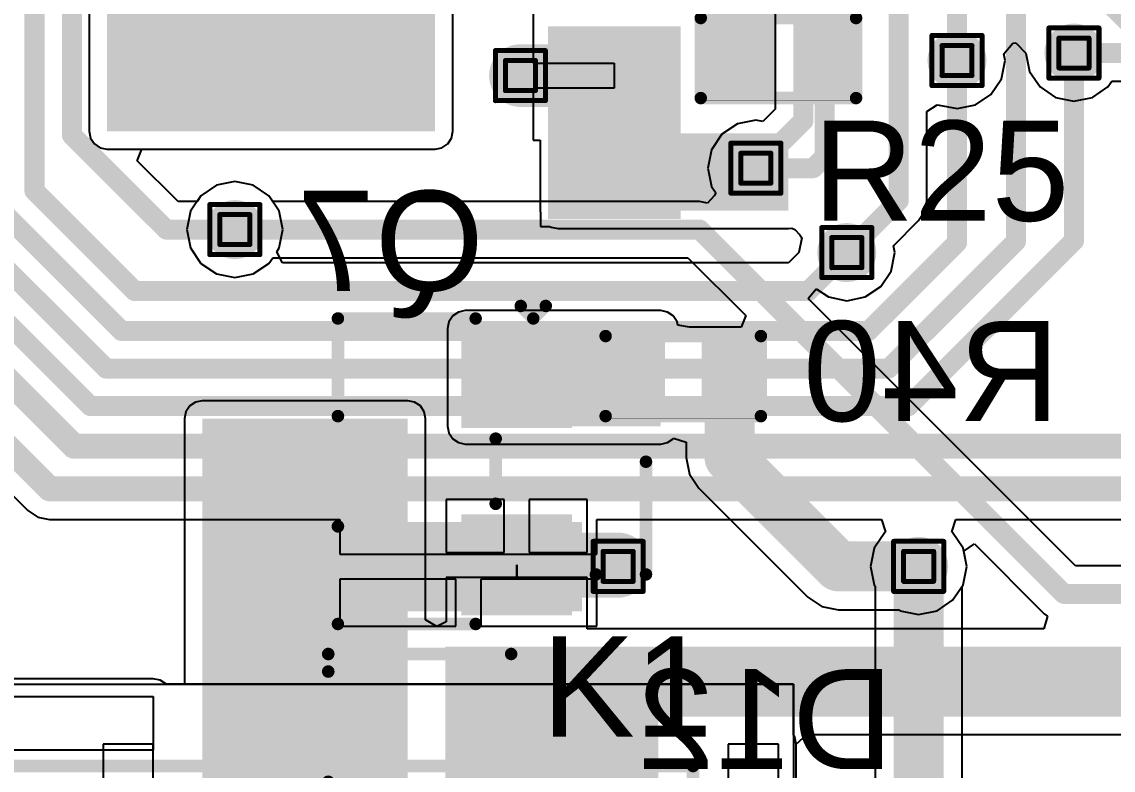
# Model space of a CAD drawing. Header units: inches. Extents: x -8 to 208, y -3 to 109.
# Drawn here: x 8.96 to 20.03, y 23.97 to 31.56 of the extents above; entities that cross this region are included whole.
import ezdxf

# ---------------------------------------------------------------- set-up
doc = ezdxf.new("R2010")
doc.units = ezdxf.units.IN
for name, color, linetype in [('BottomLayer', 5, 'Continuous'), ('BottomOverlay', 54, 'Continuous'), ('BottomPaste', 16, 'Continuous'), ('BottomSolder', 6, 'Continuous'), ('DrillDrawing', 1, 'Continuous'), ('KeepOutLayer', 6, 'Continuous'), ('MultiLayer', 9, 'Continuous'), ('TopLayer', 1, 'Continuous'), ('TopOverlay', 2, 'Continuous'), ('TopPaste', 8, 'Continuous'), ('TopSolder', 216, 'Continuous'), ('ViaHoleLayer', 16, 'Continuous')]:
    doc.layers.add(name, color=color, linetype=linetype)
doc.styles.add('Arial', font='', dxfattribs={"height": 0.2})
doc.styles.get('Arial').set_extended_font_data('Arial')

# ---------------------------------------------------------------- blocks, each defined once
blk = doc.blocks.new('XKNANO_113_9')
at = {"layer": 'KeepOutLayer'}
blk.add_hatch(color=6, dxfattribs=at).paths.add_polyline_path([(0.712, 1.595), (2.084, 1.595), (2.084, 4.922), (0.712, 4.922)])
at = {"layer": 'TopLayer'}
for points in [[(1.12, 7.31), (1.92, 7.31), (1.92, 6.17), (1.12, 6.17)], [(2.07, 7.31), (2.87, 7.31), (2.87, 6.17), (2.07, 6.17)], [(6.15, 6.31), (6.85, 6.31), (6.85, 4.21), (6.15, 4.21)]]:
    blk.add_hatch(color=1, dxfattribs=at).paths.add_polyline_path(points)
at = {"layer": 'TopPaste'}
for points in [[(1.12, 7.31), (1.92, 7.31), (1.92, 6.17), (1.12, 6.17)], [(2.07, 7.31), (2.87, 7.31), (2.87, 6.17), (2.07, 6.17)], [(6.15, 6.31), (6.85, 6.31), (6.85, 4.21), (6.15, 4.21)]]:
    blk.add_hatch(color=8, dxfattribs=at).paths.add_polyline_path(points)
at = {"layer": 'TopSolder'}
for points in [[(1.018, 7.412), (2.022, 7.412), (2.022, 6.068), (1.018, 6.068)], [(1.968, 7.412), (2.972, 7.412), (2.972, 6.068), (1.968, 6.068)], [(6.048, 6.412), (6.952, 6.412), (6.952, 4.108), (6.048, 4.108)]]:
    blk.add_hatch(color=216, dxfattribs=at).paths.add_polyline_path(points)
at = {"layer": 'TopOverlay', "const_width": 0.127}
for points in [[(6.579, 7.061), (5.436, 7.061)], [(6.579, 6.553), (6.579, 7.061)]]:
    blk.add_lwpolyline(points, dxfattribs=at)
at = {"layer": 'TopOverlay', "const_width": 0.0635}
for points in [[(5.404, 7.061, 1), (5.467, 7.061, 1)], [(6.547, 7.061, 1), (6.61, 7.061, 1)], [(6.547, 7.061, 1), (6.61, 7.061, 1)], [(6.547, 6.553, 1), (6.61, 6.553, 1)]]:
    blk.add_lwpolyline(points, format="xyb", close=True, dxfattribs=at)
blk = doc.blocks.new('R___0402_B_29')
at = {"layer": 'BottomLayer'}
for points in [[(-0.241, 0.318), (-0.241, -0.318), (-0.699, -0.318), (-0.699, 0.318)], [(0.699, 0.318), (0.699, -0.318), (0.241, -0.318), (0.241, 0.318)]]:
    blk.add_hatch(color=5, dxfattribs=at).paths.add_polyline_path(points)
at = {"layer": 'BottomPaste'}
for points in [[(-0.241, 0.318), (-0.241, -0.318), (-0.699, -0.318), (-0.699, 0.318)], [(0.699, 0.318), (0.699, -0.318), (0.241, -0.318), (0.241, 0.318)]]:
    blk.add_hatch(color=16, dxfattribs=at).paths.add_polyline_path(points)
at = {"layer": 'BottomSolder'}
for points in [[(-0.186, 0.373), (-0.186, -0.373), (-0.754, -0.373), (-0.754, 0.373)], [(0.754, 0.373), (0.754, -0.373), (0.186, -0.373), (0.186, 0.373)]]:
    blk.add_hatch(color=6, dxfattribs=at).paths.add_polyline_path(points)
at = {"layer": 'BottomOverlay'}
for points, const_width in [([(-0.787, 0.406), (-0.787, -0.406)], 0.127), ([(0.787, 0.406), (-0.787, 0.406)], 0.127), ([(0.787, 0.406), (0.787, -0.406)], 0.127), ([(0.813, 0.432), (-0.813, 0.432)], 0.00323), ([(0.787, -0.406), (-0.787, -0.406)], 0.127)]:
    blk.add_lwpolyline(points, dxfattribs=dict(at, const_width=const_width))
for points, const_width in [([(-0.819, 0.406, 1), (-0.756, 0.406, 1)], 0.0635), ([(-0.819, 0.406, 1), (-0.756, 0.406, 1)], 0.0635), ([(0.756, 0.406, 1), (0.819, 0.406, 1)], 0.0635), ([(0.756, 0.406, 1), (0.819, 0.406, 1)], 0.0635), ([(-0.814, 0.432, 1), (-0.812, 0.432, 1)], 0.00161), ([(0.812, 0.432, 1), (0.814, 0.432, 1)], 0.00161), ([(-0.819, -0.406, 1), (-0.756, -0.406, 1)], 0.0635), ([(-0.819, -0.406, 1), (-0.756, -0.406, 1)], 0.0635), ([(0.756, -0.406, 1), (0.819, -0.406, 1)], 0.0635), ([(0.756, -0.406, 1), (0.819, -0.406, 1)], 0.0635)]:
    blk.add_lwpolyline(points, format="xyb", close=True, dxfattribs=dict(at, const_width=const_width))
blk = doc.blocks.new('R___0402_44')
at = {"layer": 'TopLayer'}
for points in [[(-0.699, -0.318), (-0.699, 0.318), (-0.241, 0.318), (-0.241, -0.318)], [(0.241, -0.318), (0.241, 0.318), (0.699, 0.318), (0.699, -0.318)]]:
    blk.add_hatch(color=1, dxfattribs=at).paths.add_polyline_path(points)
at = {"layer": 'TopPaste'}
for points in [[(-0.699, -0.318), (-0.699, 0.318), (-0.241, 0.318), (-0.241, -0.318)], [(0.241, -0.318), (0.241, 0.318), (0.699, 0.318), (0.699, -0.318)]]:
    blk.add_hatch(color=8, dxfattribs=at).paths.add_polyline_path(points)
at = {"layer": 'TopSolder'}
for points in [[(-0.754, -0.373), (-0.754, 0.373), (-0.186, 0.373), (-0.186, -0.373)], [(0.186, -0.373), (0.186, 0.373), (0.754, 0.373), (0.754, -0.373)]]:
    blk.add_hatch(color=216, dxfattribs=at).paths.add_polyline_path(points)
at = {"layer": 'TopOverlay'}
for points, const_width in [([(-0.787, -0.406), (-0.787, 0.406)], 0.127), ([(-0.787, 0.406), (0.787, 0.406)], 0.127), ([(0.787, -0.406), (0.787, 0.406)], 0.127), ([(-0.787, -0.406), (0.787, -0.406)], 0.127), ([(-0.813, -0.432), (0.813, -0.432)], 0.00323)]:
    blk.add_lwpolyline(points, dxfattribs=dict(at, const_width=const_width))
for points, const_width in [([(-0.819, 0.406, 1), (-0.756, 0.406, 1)], 0.0635), ([(-0.819, 0.406, 1), (-0.756, 0.406, 1)], 0.0635), ([(0.756, 0.406, 1), (0.819, 0.406, 1)], 0.0635), ([(0.756, 0.406, 1), (0.819, 0.406, 1)], 0.0635), ([(-0.819, -0.406, 1), (-0.756, -0.406, 1)], 0.0635), ([(-0.819, -0.406, 1), (-0.756, -0.406, 1)], 0.0635), ([(-0.814, -0.432, 1), (-0.812, -0.432, 1)], 0.00161), ([(0.756, -0.406, 1), (0.819, -0.406, 1)], 0.0635), ([(0.756, -0.406, 1), (0.819, -0.406, 1)], 0.0635), ([(0.812, -0.432, 1), (0.814, -0.432, 1)], 0.00161)]:
    blk.add_lwpolyline(points, format="xyb", close=True, dxfattribs=dict(at, const_width=const_width))
blk = doc.blocks.new('SOT_23_B_68')
at = {"layer": 'BottomLayer'}
for points in [[(-1.36, 1.46), (-0.54, 1.46), (-0.54, 0.54), (-1.36, 0.54)], [(0.54, 1.46), (1.36, 1.46), (1.36, 0.54), (0.54, 0.54)], [(-0.41, -0.54), (0.41, -0.54), (0.41, -1.46), (-0.41, -1.46)]]:
    blk.add_hatch(color=5, dxfattribs=at).paths.add_polyline_path(points)
at = {"layer": 'BottomPaste'}
for points in [[(-1.36, 1.46), (-0.54, 1.46), (-0.54, 0.54), (-1.36, 0.54)], [(0.54, 1.46), (1.36, 1.46), (1.36, 0.54), (0.54, 0.54)], [(-0.41, -0.54), (0.41, -0.54), (0.41, -1.46), (-0.41, -1.46)]]:
    blk.add_hatch(color=16, dxfattribs=at).paths.add_polyline_path(points)
at = {"layer": 'BottomSolder'}
for points in [[(-1.462, 1.562), (-0.438, 1.562), (-0.438, 0.438), (-1.462, 0.438)], [(0.438, 1.562), (1.462, 1.562), (1.462, 0.438), (0.438, 0.438)], [(-0.512, -0.438), (0.512, -0.438), (0.512, -1.562), (-0.512, -1.562)]]:
    blk.add_hatch(color=6, dxfattribs=at).paths.add_polyline_path(points)
at = {"layer": 'BottomOverlay', "const_width": 0.127}
for points in [[(-1.549, 1.168), (-1.676, 1.295)], [(-1.676, 1.041), (-1.676, 1.295)], [(-1.676, 1.041), (-1.549, 1.168)], [(0.33, 0.787), (-0.33, 0.787)], [(-1.549, -0.813), (-1.549, 0.584)], [(1.549, -0.813), (1.549, 0.584)], [(-0.559, -0.813), (-1.549, -0.813)], [(1.549, -0.813), (0.559, -0.813)]]:
    blk.add_lwpolyline(points, dxfattribs=at)
at = {"layer": 'BottomOverlay', "const_width": 0.0635}
for points in [[(-1.708, 1.295, 1), (-1.645, 1.295, 1)], [(-1.708, 1.295, 1), (-1.645, 1.295, 1)], [(-1.581, 1.168, 1), (-1.518, 1.168, 1)], [(-1.581, 1.168, 1), (-1.518, 1.168, 1)], [(-1.708, 1.041, 1), (-1.645, 1.041, 1)], [(-1.708, 1.041, 1), (-1.645, 1.041, 1)], [(-0.362, 0.787, 1), (-0.298, 0.787, 1)], [(0.298, 0.787, 1), (0.362, 0.787, 1)], [(-1.581, 0.584, 1), (-1.518, 0.584, 1)], [(1.518, 0.584, 1), (1.581, 0.584, 1)], [(-1.581, -0.813, 1), (-1.518, -0.813, 1)], [(-1.581, -0.813, 1), (-1.518, -0.813, 1)], [(-0.591, -0.813, 1), (-0.527, -0.813, 1)], [(0.527, -0.813, 1), (0.591, -0.813, 1)], [(1.518, -0.813, 1), (1.581, -0.813, 1)], [(1.518, -0.813, 1), (1.581, -0.813, 1)]]:
    blk.add_lwpolyline(points, format="xyb", close=True, dxfattribs=at)
blk = doc.blocks.new('J102K1CS33VDC_20_83')
at = {"layer": 'TopOverlay', "const_width": 0.127}
for points in [[(-1.42, 1.48), (14.12, 1.48)], [(14.12, -3.81), (14.12, 1.48)]]:
    blk.add_lwpolyline(points, dxfattribs=at)
at = {"layer": 'TopOverlay', "const_width": 0.0635}
blk.add_lwpolyline([(14.088, 1.48, 1), (14.152, 1.48, 1)], format="xyb", close=True, dxfattribs=at)
blk.add_lwpolyline([(14.088, 1.48, 1), (14.152, 1.48, 1)], format="xyb", close=True, dxfattribs=at)
blk = doc.blocks.new('SOD_323_B_101')
at = {"layer": 'BottomLayer'}
for points in [[(-0.75, -0.45), (-1.55, -0.45), (-1.55, 0.45), (-0.75, 0.45)], [(1.55, -0.45), (0.75, -0.45), (0.75, 0.45), (1.55, 0.45)]]:
    blk.add_hatch(color=5, dxfattribs=at).paths.add_polyline_path(points)
at = {"layer": 'BottomOverlay'}
for points in [[(-2.007, 0.483), (-0.914, 0.483), (-0.914, 0.787), (-2.007, 0.787)], [(-2.007, -0.508), (-1.575, -0.508), (-1.575, 0.508), (-2.007, 0.508)], [(-2.007, -0.787), (-0.914, -0.787), (-0.914, -0.483), (-2.007, -0.483)]]:
    blk.add_hatch(color=54, dxfattribs=at).paths.add_polyline_path(points)
at = {"layer": 'BottomPaste'}
for points in [[(-0.75, -0.45), (-1.55, -0.45), (-1.55, 0.45), (-0.75, 0.45)], [(1.55, -0.45), (0.75, -0.45), (0.75, 0.45), (1.55, 0.45)]]:
    blk.add_hatch(color=16, dxfattribs=at).paths.add_polyline_path(points)
at = {"layer": 'BottomSolder'}
for points in [[(-0.695, -0.505), (-1.605, -0.505), (-1.605, 0.505), (-0.695, 0.505)], [(1.605, -0.505), (0.695, -0.505), (0.695, 0.505), (1.605, 0.505)]]:
    blk.add_hatch(color=6, dxfattribs=at).paths.add_polyline_path(points)
at = {"layer": 'BottomOverlay', "const_width": 0.127}
for points in [[(0.94, 0.737), (-0.914, 0.737)], [(0.94, 0.737), (0.94, 0.559)], [(0.94, -0.559), (0.94, -0.737)], [(0.94, -0.737), (-0.914, -0.737)]]:
    blk.add_lwpolyline(points, dxfattribs=at)
at = {"layer": 'BottomOverlay', "const_width": 0.0635}
for points in [[(-0.946, 0.737, 1), (-0.883, 0.737, 1)], [(0.908, 0.737, 1), (0.972, 0.737, 1)], [(0.908, 0.737, 1), (0.972, 0.737, 1)], [(0.908, 0.559, 1), (0.972, 0.559, 1)], [(0.908, -0.559, 1), (0.972, -0.559, 1)], [(-0.946, -0.737, 1), (-0.883, -0.737, 1)], [(0.908, -0.737, 1), (0.972, -0.737, 1)], [(0.908, -0.737, 1), (0.972, -0.737, 1)]]:
    blk.add_lwpolyline(points, format="xyb", close=True, dxfattribs=at)

msp = doc.modelspace()

# ---------------------------------------------------------------- hatches: boundary and pattern name
at = {"layer": 'BottomLayer'}
h = msp.add_hatch(color=5, dxfattribs=at)
edge = h.paths.add_edge_path()
edge.add_arc((19.634, 31.242), 0.3, 0, 360)
h = msp.add_hatch(color=5, dxfattribs=at)
edge = h.paths.add_edge_path()
edge.add_arc((18.448, 31.166), 0.3, 0, 360)
h = msp.add_hatch(color=5, dxfattribs=at)
edge = h.paths.add_edge_path()
edge.add_arc((14.021, 31.013), 0.3, 0, 360)
h = msp.add_hatch(color=5, dxfattribs=at)
edge = h.paths.add_edge_path()
edge.add_arc((16.408, 30.074), 0.3, 0, 360)
h = msp.add_hatch(color=5, dxfattribs=at)
edge = h.paths.add_edge_path()
edge.add_arc((11.125, 29.451), 0.3, 0, 360)
h = msp.add_hatch(color=5, dxfattribs=at)
edge = h.paths.add_edge_path()
edge.add_arc((17.33, 29.218), 0.3, 0, 360)
for points in [[(13.462, 27.457), (15.443, 27.457), (15.443, 28.448), (13.462, 28.448)], [(12.878, 21.565), (12.878, 27.534), (10.795, 27.534), (10.795, 21.565)], [(31.166, 24.511), (31.166, 25.222), (13.259, 25.222), (13.259, 24.511)], [(15.418, 21.565), (15.418, 25.121), (13.259, 25.121), (13.259, 21.565)]]:
    msp.add_hatch(color=5, dxfattribs=at).paths.add_polyline_path(points)
h = msp.add_hatch(color=5, dxfattribs=at)
edge = h.paths.add_edge_path()
edge.add_arc((15.011, 26.035), 0.3, 0, 360)
h = msp.add_hatch(color=5, dxfattribs=at)
edge = h.paths.add_edge_path()
edge.add_arc((18.059, 26.035), 0.3, 0, 360)
at = {"layer": 'TopLayer'}
for points in [[(15.875, 30.734), (16.612, 30.734), (16.612, 32.69), (15.875, 32.69)], [(14.402, 29.642), (16.739, 29.642), (16.739, 30.429), (14.402, 30.429)]]:
    msp.add_hatch(color=1, dxfattribs=at).paths.add_polyline_path(points)
h = msp.add_hatch(color=1, dxfattribs=at)
edge = h.paths.add_edge_path()
edge.add_arc((19.634, 31.242), 0.3, 0, 360)
h = msp.add_hatch(color=1, dxfattribs=at)
edge = h.paths.add_edge_path()
edge.add_arc((18.448, 31.166), 0.3, 0, 360)
h = msp.add_hatch(color=1, dxfattribs=at)
edge = h.paths.add_edge_path()
edge.add_arc((14.021, 31.013), 0.3, 0, 360)
h = msp.add_hatch(color=1, dxfattribs=at)
edge = h.paths.add_edge_path()
edge.add_arc((16.408, 30.074), 0.3, 0, 360)
h = msp.add_hatch(color=1, dxfattribs=at)
edge = h.paths.add_edge_path()
edge.add_arc((11.125, 29.451), 0.3, 0, 360)
h = msp.add_hatch(color=1, dxfattribs=at)
edge = h.paths.add_edge_path()
edge.add_arc((17.33, 29.218), 0.3, 0, 360)
h = msp.add_hatch(color=1, dxfattribs=at)
edge = h.paths.add_edge_path()
edge.add_arc((15.011, 26.035), 0.3, 0, 360)
h = msp.add_hatch(color=1, dxfattribs=at)
edge = h.paths.add_edge_path()
edge.add_arc((18.059, 26.035), 0.3, 0, 360)
at = {"layer": 'ViaHoleLayer'}
h = msp.add_hatch(color=16, dxfattribs=at)
edge = h.paths.add_edge_path()
edge.add_arc((19.634, 31.242), 0.15, 0, 360)
h = msp.add_hatch(color=16, dxfattribs=at)
edge = h.paths.add_edge_path()
edge.add_arc((18.448, 31.166), 0.15, 0, 360)
h = msp.add_hatch(color=16, dxfattribs=at)
edge = h.paths.add_edge_path()
edge.add_arc((14.021, 31.013), 0.15, 0, 360)
h = msp.add_hatch(color=16, dxfattribs=at)
edge = h.paths.add_edge_path()
edge.add_arc((16.408, 30.074), 0.15, 0, 360)
h = msp.add_hatch(color=16, dxfattribs=at)
edge = h.paths.add_edge_path()
edge.add_arc((11.125, 29.451), 0.15, 0, 360)
h = msp.add_hatch(color=16, dxfattribs=at)
edge = h.paths.add_edge_path()
edge.add_arc((17.33, 29.218), 0.15, 0, 360)
h = msp.add_hatch(color=16, dxfattribs=at)
edge = h.paths.add_edge_path()
edge.add_arc((15.011, 26.035), 0.15, 0, 360)
h = msp.add_hatch(color=16, dxfattribs=at)
edge = h.paths.add_edge_path()
edge.add_arc((18.059, 26.035), 0.15, 0, 360)

# ---------------------------------------------------------------- linework, layer by layer
at = {"layer": 'BottomLayer'}
for p, q in [((16.605, 34.239), (16.605, 30.673)), ((9.647, 31.82), (9.647, 30.449)), ((13.337, 30.449), (13.337, 31.82)), ((18.922, 31.233), (19.014, 31.343)), ((19.014, 31.343), (19.045, 31.344)), ((19.045, 31.344), (19.147, 31.242)), ((18.935, 31.166), (18.922, 31.233)), ((19.147, 31.242), (19.184, 31.056)), ((18.898, 30.979), (18.935, 31.166)), ((19.184, 31.056), (19.29, 30.898)), ((18.792, 30.821), (18.898, 30.979)), ((19.29, 30.898), (19.448, 30.792)), ((19.821, 30.792), (19.979, 30.898)), ((19.979, 30.898), (20.018, 30.957)), ((20.018, 30.957), (21.479, 30.957)), ((18.634, 30.716), (18.792, 30.821)), ((19.448, 30.792), (19.634, 30.755)), ((19.634, 30.755), (19.821, 30.792)), ((16.605, 30.673), (16.479, 30.547)), ((18.141, 30.65), (18.246, 30.715)), ((18.246, 30.715), (18.268, 30.714)), ((18.268, 30.714), (18.448, 30.679)), ((18.448, 30.679), (18.634, 30.716)), ((16.408, 30.561), (16.222, 30.524)), ((16.479, 30.547), (16.408, 30.561)), ((18.141, 29.743), (18.141, 30.65)), ((9.647, 30.449), (9.661, 30.379)), ((13.323, 30.379), (13.337, 30.449)), ((16.222, 30.524), (16.064, 30.418)), ((9.661, 30.379), (9.7, 30.32)), ((13.284, 30.32), (13.323, 30.379)), ((16.064, 30.418), (15.958, 30.26)), ((9.7, 30.32), (9.759, 30.281)), ((9.759, 30.281), (9.828, 30.267)), ((9.828, 30.267), (13.155, 30.267)), ((13.155, 30.267), (13.225, 30.281)), ((13.225, 30.281), (13.284, 30.32)), ((15.958, 30.26), (15.921, 30.074)), ((15.921, 30.074), (15.958, 29.887)), ((10.939, 29.901), (10.781, 29.795)), ((11.125, 29.938), (10.939, 29.901)), ((11.312, 29.901), (11.125, 29.938)), ((11.47, 29.795), (11.312, 29.901)), ((15.958, 29.887), (16.001, 29.823)), ((10.781, 29.795), (10.675, 29.637)), ((11.509, 29.736), (11.47, 29.795)), ((15.986, 29.794), (15.917, 29.72)), ((16.001, 29.823), (15.986, 29.794)), ((15.837, 29.736), (11.509, 29.736)), ((15.917, 29.72), (15.837, 29.736)), ((15.837, 29.736), (15.837, 29.736)), ((18.119, 29.634), (18.141, 29.743)), ((18.141, 29.743), (18.141, 29.743)), ((10.675, 29.637), (10.638, 29.451)), ((18.058, 29.542), (18.119, 29.634)), ((10.638, 29.451), (10.675, 29.265)), ((17.804, 29.288), (18.058, 29.542)), ((18.058, 29.542), (18.058, 29.542)), ((10.675, 29.265), (10.781, 29.107)), ((17.78, 29.031), (17.818, 29.218)), ((17.818, 29.218), (17.804, 29.288)), ((11.47, 29.107), (11.509, 29.166)), ((11.509, 29.166), (15.719, 29.166)), ((15.719, 29.166), (16.307, 28.578)), ((10.781, 29.107), (10.939, 29.001)), ((10.939, 29.001), (11.125, 28.964)), ((11.125, 28.964), (11.312, 29.001)), ((11.312, 29.001), (11.47, 29.107)), ((17.675, 28.873), (17.78, 29.031)), ((16.94, 28.751), (17.021, 28.85)), ((17.021, 28.85), (17.144, 28.768)), ((17.517, 28.768), (17.675, 28.873)), ((19.651, 26.04), (16.94, 28.751)), ((17.144, 28.768), (17.33, 28.73)), ((17.33, 28.73), (17.517, 28.768)), ((13.334, 28.576), (13.295, 28.517)), ((13.393, 28.615), (13.334, 28.576)), ((13.462, 28.629), (13.393, 28.615)), ((15.443, 28.629), (13.462, 28.629)), ((15.513, 28.615), (15.443, 28.629)), ((15.571, 28.576), (15.513, 28.615)), ((15.611, 28.517), (15.571, 28.576)), ((16.307, 28.578), (16.259, 28.461)), ((13.295, 28.517), (13.281, 28.448)), ((13.281, 28.448), (13.281, 27.457)), ((15.618, 28.483), (15.611, 28.517)), ((15.735, 28.461), (15.618, 28.483)), ((15.747, 28.461), (15.735, 28.461)), ((16.259, 28.461), (15.747, 28.461)), ((10.726, 27.701), (10.667, 27.662)), ((10.795, 27.715), (10.726, 27.701)), ((12.878, 27.715), (10.795, 27.715)), ((12.947, 27.701), (12.878, 27.715)), ((13.006, 27.662), (12.947, 27.701)), ((10.628, 27.603), (10.614, 27.534)), ((10.667, 27.662), (10.628, 27.603)), ((13.045, 27.603), (13.006, 27.662)), ((13.059, 27.534), (13.045, 27.603)), ((10.614, 27.534), (10.614, 24.841)), ((13.059, 25.494), (13.059, 27.534)), ((13.281, 27.457), (13.295, 27.388)), ((13.295, 27.388), (13.334, 27.329)), ((13.334, 27.329), (13.393, 27.29)), ((13.393, 27.29), (13.462, 27.276)), ((13.462, 27.276), (15.443, 27.276)), ((15.443, 27.276), (15.513, 27.29)), ((15.513, 27.29), (15.571, 27.329)), ((15.571, 27.329), (15.574, 27.334)), ((15.574, 27.334), (15.701, 27.295)), ((15.701, 27.295), (15.701, 27.14)), ((15.701, 27.14), (15.735, 26.971)), ((15.735, 26.971), (15.83, 26.829)), ((15.83, 26.829), (16.935, 25.724)), ((13.856, 26.714), (13.269, 26.714)), ((13.269, 26.714), (13.269, 26.177)), ((13.856, 26.177), (13.856, 26.714)), ((14.697, 26.714), (14.11, 26.714)), ((14.11, 26.714), (14.11, 26.177)), ((14.697, 26.177), (14.697, 26.714)), ((18.516, 26.19), (18.624, 26.262)), ((18.624, 26.262), (19.331, 25.554)), ((13.269, 26.177), (13.856, 26.177)), ((14.11, 26.177), (14.697, 26.177)), ((18.547, 26.035), (18.516, 26.19)), ((13.983, 25.923), (13.983, 26.05)), ((13.983, 26.05), (13.983, 26.05)), ((13.983, 26.05), (13.983, 25.923)), ((18.509, 25.849), (18.547, 26.035)), ((28.165, 26.04), (19.651, 26.04)), ((13.983, 25.923), (13.269, 25.923)), ((13.269, 25.923), (13.269, 25.471)), ((14.697, 25.923), (13.983, 25.923)), ((14.697, 25.403), (14.697, 25.923)), ((18.404, 25.691), (18.509, 25.849)), ((16.935, 25.724), (17.078, 25.628)), ((18.246, 25.585), (18.404, 25.691)), ((17.078, 25.628), (17.247, 25.595)), ((17.247, 25.595), (17.858, 25.595)), ((17.858, 25.595), (17.873, 25.585)), ((17.873, 25.585), (18.059, 25.548)), ((18.059, 25.548), (18.246, 25.585)), ((13.174, 25.426), (13.059, 25.494)), ((13.269, 25.471), (13.174, 25.426)), ((19.367, 25.53), (19.328, 25.403)), ((19.331, 25.554), (19.331, 25.554)), ((19.331, 25.554), (19.367, 25.53)), ((19.328, 25.403), (14.697, 25.403)), ((0, 24.841), (16.789, 24.841)), ((10.297, 24.895), (1.143, 24.895)), ((10.366, 24.882), (10.297, 24.895)), ((10.425, 24.842), (10.366, 24.882)), ((10.426, 24.841), (10.425, 24.842)), ((10.614, 24.841), (10.426, 24.841)), ((16.789, 24.841), (16.789, 0.686)), ((16.818, 24.232), (16.926, 24.33)), ((16.926, 24.33), (31.166, 24.33)), ((16.818, 21.209), (16.818, 24.232))]:
    msp.add_line(p, q, dxfattribs=at)
for points, const_width in [([(16.89, 30.555), (16.89, 34.264)], 0.203), ([(17.856, 29.743), (17.856, 32.868)], 0.203), ([(18.448, 31.166), (18.448, 32.189)], 0.203), ([(19.634, 31.242), (59.639, 31.242)], 0.203), ([(16.408, 30.074), (16.89, 30.555)], 0.203), ([(17.33, 29.218), (17.856, 29.743)], 0.203), ([(11.125, 29.451), (15.837, 29.451)], 0.203), ([(15.837, 29.451), (19.533, 25.756)], 0.203), ([(14.122, 28.016), (14.181, 27.958)], 0.381), ([(14.181, 27.958), (15.22, 27.958)], 0.381), ([(15.22, 27.958), (15.227, 27.965)], 0.381), ([(16.142, 27.14), (16.142, 27.965)], 0.508), ([(16.142, 27.14), (17.247, 26.035)], 0.508), ([(13.983, 26.05), (13.993, 26.06)], 0.635), ([(13.993, 26.06), (15.011, 26.06)], 0.635), ([(17.247, 26.035), (18.059, 26.035)], 0.508), ([(19.533, 25.756), (28.55, 25.756)], 0.203), ([(14.162, 24.409), (14.351, 24.22)], 0.381), ([(14.351, 22.53), (14.351, 24.22)], 0.381)]:
    msp.add_lwpolyline(points, dxfattribs=dict(at, const_width=const_width))
for points, const_width in [([(19.583, 31.242, 1), (19.685, 31.242, 1)], 0.102), ([(18.397, 31.166, 1), (18.499, 31.166, 1)], 0.102), ([(16.839, 30.555, 1), (16.941, 30.555, 1)], 0.102), ([(16.839, 30.555, 1), (16.941, 30.555, 1)], 0.102), ([(16.358, 30.074, 1), (16.459, 30.074, 1)], 0.102), ([(17.805, 29.743, 1), (17.907, 29.743, 1)], 0.102), ([(17.805, 29.743, 1), (17.907, 29.743, 1)], 0.102), ([(11.074, 29.451, 1), (11.176, 29.451, 1)], 0.102), ([(15.786, 29.451, 1), (15.888, 29.451, 1)], 0.102), ([(15.786, 29.451, 1), (15.888, 29.451, 1)], 0.102), ([(17.28, 29.218, 1), (17.381, 29.218, 1)], 0.102), ([(14.027, 28.016, 1), (14.218, 28.016, 1)], 0.191), ([(14.086, 27.958, 1), (14.276, 27.958, 1)], 0.191), ([(14.086, 27.958, 1), (14.276, 27.958, 1)], 0.191), ([(15.124, 27.958, 1), (15.315, 27.958, 1)], 0.191), ([(15.124, 27.958, 1), (15.315, 27.958, 1)], 0.191), ([(15.132, 27.965, 1), (15.323, 27.965, 1)], 0.191), ([(16.015, 27.965, 1), (16.269, 27.965, 1)], 0.254), ([(16.015, 27.14, 1), (16.269, 27.14, 1)], 0.254), ([(16.015, 27.14, 1), (16.269, 27.14, 1)], 0.254), ([(13.824, 26.05, 1), (14.142, 26.05, 1)], 0.318), ([(13.834, 26.06, 1), (14.152, 26.06, 1)], 0.318), ([(13.834, 26.06, 1), (14.152, 26.06, 1)], 0.318), ([(14.853, 26.06, 1), (15.17, 26.06, 1)], 0.318), ([(17.12, 26.035, 1), (17.374, 26.035, 1)], 0.254), ([(17.12, 26.035, 1), (17.374, 26.035, 1)], 0.254), ([(17.932, 26.035, 1), (18.186, 26.035, 1)], 0.254), ([(19.482, 25.756, 1), (19.583, 25.756, 1)], 0.102), ([(19.482, 25.756, 1), (19.583, 25.756, 1)], 0.102), ([(14.067, 24.409, 1), (14.257, 24.409, 1)], 0.191), ([(14.256, 24.22, 1), (14.446, 24.22, 1)], 0.191), ([(14.256, 24.22, 1), (14.446, 24.22, 1)], 0.191)]:
    msp.add_lwpolyline(points, format="xyb", close=True, dxfattribs=dict(at, const_width=const_width))
at = {"layer": 'DrillDrawing', "const_width": 0.0508}
for points in [[(18.194, 31.42), (18.702, 31.42)], [(18.194, 30.912), (18.194, 31.42)], [(18.702, 30.912), (18.702, 31.42)], [(19.38, 31.496), (19.888, 31.496)], [(19.38, 30.988), (19.38, 31.496)], [(19.888, 30.988), (19.888, 31.496)], [(18.296, 31.318), (18.6, 31.318)], [(18.296, 31.013), (18.296, 31.318)], [(18.6, 31.013), (18.6, 31.318)], [(19.482, 31.394), (19.787, 31.394)], [(19.482, 31.09), (19.482, 31.394)], [(19.787, 31.09), (19.787, 31.394)], [(13.767, 31.267), (14.275, 31.267)], [(13.767, 30.759), (13.767, 31.267)], [(14.275, 30.759), (14.275, 31.267)], [(13.868, 31.166), (14.173, 31.166)], [(13.868, 30.861), (13.868, 31.166)], [(14.173, 30.861), (14.173, 31.166)], [(19.482, 31.09), (19.787, 31.09)], [(18.296, 31.013), (18.6, 31.013)], [(19.38, 30.988), (19.888, 30.988)], [(13.868, 30.861), (14.173, 30.861)], [(18.194, 30.912), (18.702, 30.912)], [(13.767, 30.759), (14.275, 30.759)], [(16.154, 30.328), (16.662, 30.328)], [(16.154, 29.82), (16.154, 30.328)], [(16.662, 29.82), (16.662, 30.328)], [(16.256, 30.226), (16.561, 30.226)], [(16.256, 29.921), (16.256, 30.226)], [(16.561, 29.921), (16.561, 30.226)], [(16.256, 29.921), (16.561, 29.921)], [(16.154, 29.82), (16.662, 29.82)], [(10.871, 29.705), (11.379, 29.705)], [(10.871, 29.197), (10.871, 29.705)], [(11.379, 29.197), (11.379, 29.705)], [(10.973, 29.603), (11.278, 29.603)], [(10.973, 29.299), (10.973, 29.603)], [(11.278, 29.299), (11.278, 29.603)], [(17.076, 29.472), (17.584, 29.472)], [(17.076, 28.964), (17.076, 29.472)], [(17.584, 28.964), (17.584, 29.472)], [(17.178, 29.37), (17.483, 29.37)], [(17.178, 29.065), (17.178, 29.37)], [(17.483, 29.065), (17.483, 29.37)], [(10.871, 29.197), (11.379, 29.197)], [(10.973, 29.299), (11.278, 29.299)], [(17.178, 29.065), (17.483, 29.065)], [(17.076, 28.964), (17.584, 28.964)], [(14.757, 26.289), (15.265, 26.289)], [(14.757, 25.781), (14.757, 26.289)], [(15.265, 25.781), (15.265, 26.289)], [(17.805, 26.289), (18.313, 26.289)], [(17.805, 25.781), (17.805, 26.289)], [(18.313, 25.781), (18.313, 26.289)], [(14.859, 26.187), (15.164, 26.187)], [(14.859, 25.883), (14.859, 26.187)], [(15.164, 25.883), (15.164, 26.187)], [(17.907, 26.187), (18.212, 26.187)], [(17.907, 25.883), (17.907, 26.187)], [(18.212, 25.883), (18.212, 26.187)], [(14.859, 25.883), (15.164, 25.883)], [(17.907, 25.883), (18.212, 25.883)], [(14.757, 25.781), (15.265, 25.781)], [(17.805, 25.781), (18.313, 25.781)]]:
    msp.add_lwpolyline(points, dxfattribs=at)
at = {"layer": 'DrillDrawing', "const_width": 0.0254}
for points in [[(18.181, 31.42, 1), (18.207, 31.42, 1)], [(18.181, 31.42, 1), (18.207, 31.42, 1)], [(18.689, 31.42, 1), (18.715, 31.42, 1)], [(18.689, 31.42, 1), (18.715, 31.42, 1)], [(19.367, 31.496, 1), (19.393, 31.496, 1)], [(19.367, 31.496, 1), (19.393, 31.496, 1)], [(19.875, 31.496, 1), (19.901, 31.496, 1)], [(19.875, 31.496, 1), (19.901, 31.496, 1)], [(18.283, 31.318, 1), (18.308, 31.318, 1)], [(18.283, 31.318, 1), (18.308, 31.318, 1)], [(18.588, 31.318, 1), (18.613, 31.318, 1)], [(18.588, 31.318, 1), (18.613, 31.318, 1)], [(19.469, 31.394, 1), (19.494, 31.394, 1)], [(19.469, 31.394, 1), (19.494, 31.394, 1)], [(19.774, 31.394, 1), (19.799, 31.394, 1)], [(19.774, 31.394, 1), (19.799, 31.394, 1)], [(13.754, 31.267, 1), (13.78, 31.267, 1)], [(13.754, 31.267, 1), (13.78, 31.267, 1)], [(14.262, 31.267, 1), (14.287, 31.267, 1)], [(14.262, 31.267, 1), (14.287, 31.267, 1)], [(13.856, 31.166, 1), (13.881, 31.166, 1)], [(13.856, 31.166, 1), (13.881, 31.166, 1)], [(14.161, 31.166, 1), (14.186, 31.166, 1)], [(14.161, 31.166, 1), (14.186, 31.166, 1)], [(19.469, 31.09, 1), (19.494, 31.09, 1)], [(19.469, 31.09, 1), (19.494, 31.09, 1)], [(19.774, 31.09, 1), (19.799, 31.09, 1)], [(19.774, 31.09, 1), (19.799, 31.09, 1)], [(18.283, 31.013, 1), (18.308, 31.013, 1)], [(18.283, 31.013, 1), (18.308, 31.013, 1)], [(18.588, 31.013, 1), (18.613, 31.013, 1)], [(18.588, 31.013, 1), (18.613, 31.013, 1)], [(19.367, 30.988, 1), (19.393, 30.988, 1)], [(19.367, 30.988, 1), (19.393, 30.988, 1)], [(19.875, 30.988, 1), (19.901, 30.988, 1)], [(19.875, 30.988, 1), (19.901, 30.988, 1)], [(13.856, 30.861, 1), (13.881, 30.861, 1)], [(13.856, 30.861, 1), (13.881, 30.861, 1)], [(14.161, 30.861, 1), (14.186, 30.861, 1)], [(14.161, 30.861, 1), (14.186, 30.861, 1)], [(18.181, 30.912, 1), (18.207, 30.912, 1)], [(18.181, 30.912, 1), (18.207, 30.912, 1)], [(18.689, 30.912, 1), (18.715, 30.912, 1)], [(18.689, 30.912, 1), (18.715, 30.912, 1)], [(13.754, 30.759, 1), (13.78, 30.759, 1)], [(13.754, 30.759, 1), (13.78, 30.759, 1)], [(14.262, 30.759, 1), (14.287, 30.759, 1)], [(14.262, 30.759, 1), (14.287, 30.759, 1)], [(16.142, 30.328, 1), (16.167, 30.328, 1)], [(16.142, 30.328, 1), (16.167, 30.328, 1)], [(16.65, 30.328, 1), (16.675, 30.328, 1)], [(16.65, 30.328, 1), (16.675, 30.328, 1)], [(16.243, 30.226, 1), (16.269, 30.226, 1)], [(16.243, 30.226, 1), (16.269, 30.226, 1)], [(16.548, 30.226, 1), (16.573, 30.226, 1)], [(16.548, 30.226, 1), (16.573, 30.226, 1)], [(16.243, 29.921, 1), (16.269, 29.921, 1)], [(16.243, 29.921, 1), (16.269, 29.921, 1)], [(16.548, 29.921, 1), (16.573, 29.921, 1)], [(16.548, 29.921, 1), (16.573, 29.921, 1)], [(16.142, 29.82, 1), (16.167, 29.82, 1)], [(16.142, 29.82, 1), (16.167, 29.82, 1)], [(16.65, 29.82, 1), (16.675, 29.82, 1)], [(16.65, 29.82, 1), (16.675, 29.82, 1)], [(10.858, 29.705, 1), (10.884, 29.705, 1)], [(10.858, 29.705, 1), (10.884, 29.705, 1)], [(11.367, 29.705, 1), (11.392, 29.705, 1)], [(11.367, 29.705, 1), (11.392, 29.705, 1)], [(10.96, 29.603, 1), (10.986, 29.603, 1)], [(10.96, 29.603, 1), (10.986, 29.603, 1)], [(11.265, 29.603, 1), (11.29, 29.603, 1)], [(11.265, 29.603, 1), (11.29, 29.603, 1)], [(17.064, 29.472, 1), (17.089, 29.472, 1)], [(17.064, 29.472, 1), (17.089, 29.472, 1)], [(17.572, 29.472, 1), (17.597, 29.472, 1)], [(17.572, 29.472, 1), (17.597, 29.472, 1)], [(17.165, 29.37, 1), (17.191, 29.37, 1)], [(17.165, 29.37, 1), (17.191, 29.37, 1)], [(17.47, 29.37, 1), (17.496, 29.37, 1)], [(17.47, 29.37, 1), (17.496, 29.37, 1)], [(10.858, 29.197, 1), (10.884, 29.197, 1)], [(10.858, 29.197, 1), (10.884, 29.197, 1)], [(10.96, 29.299, 1), (10.986, 29.299, 1)], [(10.96, 29.299, 1), (10.986, 29.299, 1)], [(11.265, 29.299, 1), (11.29, 29.299, 1)], [(11.265, 29.299, 1), (11.29, 29.299, 1)], [(11.367, 29.197, 1), (11.392, 29.197, 1)], [(11.367, 29.197, 1), (11.392, 29.197, 1)], [(17.165, 29.065, 1), (17.191, 29.065, 1)], [(17.165, 29.065, 1), (17.191, 29.065, 1)], [(17.47, 29.065, 1), (17.496, 29.065, 1)], [(17.47, 29.065, 1), (17.496, 29.065, 1)], [(17.064, 28.964, 1), (17.089, 28.964, 1)], [(17.064, 28.964, 1), (17.089, 28.964, 1)], [(17.572, 28.964, 1), (17.597, 28.964, 1)], [(17.572, 28.964, 1), (17.597, 28.964, 1)], [(14.745, 26.289, 1), (14.77, 26.289, 1)], [(14.745, 26.289, 1), (14.77, 26.289, 1)], [(15.253, 26.289, 1), (15.278, 26.289, 1)], [(15.253, 26.289, 1), (15.278, 26.289, 1)], [(17.793, 26.289, 1), (17.818, 26.289, 1)], [(17.793, 26.289, 1), (17.818, 26.289, 1)], [(18.301, 26.289, 1), (18.326, 26.289, 1)], [(18.301, 26.289, 1), (18.326, 26.289, 1)], [(14.846, 26.187, 1), (14.872, 26.187, 1)], [(14.846, 26.187, 1), (14.872, 26.187, 1)], [(15.151, 26.187, 1), (15.177, 26.187, 1)], [(15.151, 26.187, 1), (15.177, 26.187, 1)], [(17.894, 26.187, 1), (17.92, 26.187, 1)], [(17.894, 26.187, 1), (17.92, 26.187, 1)], [(18.199, 26.187, 1), (18.224, 26.187, 1)], [(18.199, 26.187, 1), (18.224, 26.187, 1)], [(14.846, 25.883, 1), (14.872, 25.883, 1)], [(14.846, 25.883, 1), (14.872, 25.883, 1)], [(15.151, 25.883, 1), (15.177, 25.883, 1)], [(15.151, 25.883, 1), (15.177, 25.883, 1)], [(17.894, 25.883, 1), (17.92, 25.883, 1)], [(17.894, 25.883, 1), (17.92, 25.883, 1)], [(18.199, 25.883, 1), (18.224, 25.883, 1)], [(18.199, 25.883, 1), (18.224, 25.883, 1)], [(14.745, 25.781, 1), (14.77, 25.781, 1)], [(14.745, 25.781, 1), (14.77, 25.781, 1)], [(15.253, 25.781, 1), (15.278, 25.781, 1)], [(15.253, 25.781, 1), (15.278, 25.781, 1)], [(17.793, 25.781, 1), (17.818, 25.781, 1)], [(17.793, 25.781, 1), (17.818, 25.781, 1)], [(18.301, 25.781, 1), (18.326, 25.781, 1)], [(18.301, 25.781, 1), (18.326, 25.781, 1)]]:
    msp.add_lwpolyline(points, format="xyb", close=True, dxfattribs=at)
at = {"layer": 'MultiLayer'}
for p, q in [((0.686, 24.714), (10.297, 24.714)), ((10.297, 24.714), (10.297, 24.17)), ((10.297, 24.17), (0.686, 24.17)), ((10.297, 24.232), (9.789, 24.232)), ((9.789, 24.232), (9.789, 21.209)), ((10.297, 21.472), (10.297, 24.232)), ((16.637, 24.232), (16.129, 24.232)), ((16.129, 24.232), (16.129, 21.472)), ((16.637, 21.209), (16.637, 24.232))]:
    msp.add_line(p, q, dxfattribs=at)
at = {"layer": 'TopLayer'}
for p, q in [((13.337, 30.449), (13.337, 31.82)), ((14.149, 31.666), (14.149, 31.139)), ((14.149, 31.139), (14.973, 31.139)), ((14.973, 31.139), (14.973, 30.885)), ((14.973, 30.885), (14.149, 30.885)), ((14.149, 30.885), (14.149, 30.358)), ((13.323, 30.379), (13.337, 30.449)), ((13.284, 30.32), (13.323, 30.379)), ((14.149, 30.358), (14.221, 30.358)), ((14.221, 30.358), (14.221, 29.642)), ((10.134, 30.15), (10.183, 30.267)), ((10.183, 30.267), (13.155, 30.267)), ((13.155, 30.267), (13.225, 30.281)), ((13.225, 30.281), (13.284, 30.32)), ((10.549, 29.736), (10.134, 30.15)), ((10.939, 29.901), (10.781, 29.795)), ((11.125, 29.938), (10.939, 29.901)), ((11.312, 29.901), (11.125, 29.938)), ((11.47, 29.795), (11.312, 29.901)), ((10.781, 29.795), (10.741, 29.736)), ((11.575, 29.637), (11.47, 29.795)), ((10.741, 29.736), (10.549, 29.736)), ((11.612, 29.451), (11.575, 29.637)), ((14.221, 29.642), (14.225, 29.617)), ((14.225, 29.617), (14.225, 29.484)), ((6.13, 29.498), (9.026, 26.603)), ((11.575, 29.265), (11.612, 29.451)), ((14.225, 29.484), (14.317, 29.484)), ((14.317, 29.484), (14.332, 29.474)), ((14.332, 29.474), (14.402, 29.461)), ((14.402, 29.461), (16.739, 29.461)), ((16.739, 29.461), (16.773, 29.467)), ((16.773, 29.467), (16.802, 29.451)), ((16.802, 29.451), (16.854, 29.399)), ((16.873, 29.368), (16.843, 29.218)), ((16.854, 29.399), (16.873, 29.368)), ((11.549, 29.226), (11.575, 29.265)), ((11.609, 29.114), (11.549, 29.226)), ((16.843, 29.218), (16.738, 29.114)), ((16.738, 29.114), (11.609, 29.114)), ((9.026, 26.603), (9.127, 26.535)), ((9.127, 26.535), (9.246, 26.512)), ((9.246, 26.512), (12.189, 26.512)), ((12.189, 26.512), (12.189, 26.159)), ((14.797, 26.159), (14.797, 26.512)), ((14.797, 26.512), (17.684, 26.512)), ((17.684, 26.512), (17.723, 26.385)), ((18.396, 26.385), (18.435, 26.512)), ((18.435, 26.512), (28.472, 26.512)), ((17.715, 26.379), (17.609, 26.221)), ((17.723, 26.385), (17.715, 26.379)), ((18.404, 26.379), (18.396, 26.385)), ((18.509, 26.221), (18.404, 26.379)), ((12.189, 26.159), (13.493, 26.159)), ((13.493, 26.159), (14.797, 26.159)), ((17.609, 26.221), (17.572, 26.035)), ((18.547, 26.035), (18.509, 26.221)), ((17.572, 26.035), (17.609, 25.849)), ((18.509, 25.849), (18.547, 26.035)), ((13.366, 25.905), (12.189, 25.905)), ((12.189, 25.905), (12.189, 25.428)), ((13.366, 25.428), (13.366, 25.905)), ((14.797, 25.905), (13.62, 25.905)), ((13.62, 25.905), (13.62, 25.428)), ((14.797, 25.428), (14.797, 25.905)), ((17.609, 25.849), (17.619, 25.834)), ((17.619, 25.834), (17.619, 23.366)), ((18.5, 25.834), (18.509, 25.849)), ((18.5, 23.366), (18.5, 25.834)), ((12.189, 25.428), (13.366, 25.428)), ((13.62, 25.428), (14.797, 25.428)), ((0, 24.841), (16.789, 24.841)), ((10.297, 24.895), (1.143, 24.895)), ((10.366, 24.882), (10.297, 24.895)), ((10.425, 24.842), (10.366, 24.882)), ((10.426, 24.841), (10.425, 24.842)), ((16.789, 24.841), (10.426, 24.841)), ((16.789, 24.841), (16.789, 0.686)), ((16.789, 24.324), (16.789, 24.841)), ((16.804, 24.301), (16.789, 24.324)), ((16.818, 24.232), (16.804, 24.301)), ((16.818, 21.209), (16.818, 24.232))]:
    msp.add_line(p, q, dxfattribs=at)
for points, const_width in [([(9.093, 29.845), (9.093, 45.344)], 0.203), ([(9.474, 30.407), (9.474, 37.795)], 0.203), ([(19.502, 32.237), (22.276, 29.464)], 0.203), ([(19.045, 29.332), (19.045, 31.875)], 0.203), ([(14.021, 31.013), (14.972, 31.013)], 0.635), ([(14.972, 31.013), (14.973, 31.012)], 0.635), ([(19.634, 29.337), (19.634, 31.242)], 0.203), ([(17.107, 30.193), (17.107, 31.191)], 0.203), ([(18.448, 29.319), (18.448, 31.166)], 0.203), ([(9.474, 30.407), (10.431, 29.451)], 0.203), ([(16.988, 30.074), (17.107, 30.193)], 0.203), ([(16.408, 30.074), (16.988, 30.074)], 0.203), ([(9.093, 29.845), (10.109, 28.829)], 0.203), ([(6.35, 29.718), (9.246, 26.822)], 0.254), ([(8.712, 29.687), (9.977, 28.423)], 0.203), ([(8.331, 29.529), (9.819, 28.042)], 0.203), ([(10.431, 29.451), (11.125, 29.451)], 0.203), ([(7.341, 29.406), (9.493, 27.254)], 0.254), ([(7.95, 29.372), (9.661, 27.661)], 0.203), ([(17.551, 28.423), (18.448, 29.319)], 0.203), ([(17.755, 28.042), (19.045, 29.332)], 0.203), ([(17.958, 27.661), (19.634, 29.337)], 0.203), ([(16.942, 28.829), (17.33, 29.218)], 0.203), ([(10.109, 28.829), (16.942, 28.829)], 0.203), ([(9.977, 28.423), (17.551, 28.423)], 0.203), ([(9.819, 28.042), (17.755, 28.042)], 0.203), ([(9.661, 27.661), (17.958, 27.661)], 0.203), ([(9.493, 27.254), (28.905, 27.254)], 0.254), ([(9.246, 26.822), (28.6, 26.822)], 0.254), ([(13.894, 26.035), (15.011, 26.035)], 0.635), ([(18.059, 23.165), (18.059, 26.035)], 0.508)]:
    msp.add_lwpolyline(points, dxfattribs=dict(at, const_width=const_width))
for points, const_width in [([(13.862, 31.013, 1), (14.18, 31.013, 1)], 0.318), ([(14.813, 31.013, 1), (15.131, 31.013, 1)], 0.318), ([(14.813, 31.013, 1), (15.131, 31.013, 1)], 0.318), ([(14.814, 31.012, 1), (15.132, 31.012, 1)], 0.318), ([(19.583, 31.242, 1), (19.685, 31.242, 1)], 0.102), ([(17.056, 31.191, 1), (17.158, 31.191, 1)], 0.102), ([(18.397, 31.166, 1), (18.499, 31.166, 1)], 0.102), ([(9.423, 30.407, 1), (9.525, 30.407, 1)], 0.102), ([(9.423, 30.407, 1), (9.525, 30.407, 1)], 0.102), ([(17.056, 30.193, 1), (17.158, 30.193, 1)], 0.102), ([(17.056, 30.193, 1), (17.158, 30.193, 1)], 0.102), ([(16.358, 30.074, 1), (16.459, 30.074, 1)], 0.102), ([(16.937, 30.074, 1), (17.039, 30.074, 1)], 0.102), ([(16.937, 30.074, 1), (17.039, 30.074, 1)], 0.102), ([(9.042, 29.845, 1), (9.144, 29.845, 1)], 0.102), ([(9.042, 29.845, 1), (9.144, 29.845, 1)], 0.102), ([(10.38, 29.451, 1), (10.481, 29.451, 1)], 0.102), ([(10.38, 29.451, 1), (10.481, 29.451, 1)], 0.102), ([(11.074, 29.451, 1), (11.176, 29.451, 1)], 0.102), ([(18.397, 29.319, 1), (18.499, 29.319, 1)], 0.102), ([(18.397, 29.319, 1), (18.499, 29.319, 1)], 0.102), ([(18.994, 29.332, 1), (19.096, 29.332, 1)], 0.102), ([(18.994, 29.332, 1), (19.096, 29.332, 1)], 0.102), ([(19.583, 29.337, 1), (19.685, 29.337, 1)], 0.102), ([(19.583, 29.337, 1), (19.685, 29.337, 1)], 0.102), ([(17.28, 29.218, 1), (17.381, 29.218, 1)], 0.102), ([(10.058, 28.829, 1), (10.16, 28.829, 1)], 0.102), ([(10.058, 28.829, 1), (10.16, 28.829, 1)], 0.102), ([(16.891, 28.829, 1), (16.993, 28.829, 1)], 0.102), ([(16.891, 28.829, 1), (16.993, 28.829, 1)], 0.102), ([(9.926, 28.423, 1), (10.028, 28.423, 1)], 0.102), ([(9.926, 28.423, 1), (10.028, 28.423, 1)], 0.102), ([(17.501, 28.423, 1), (17.602, 28.423, 1)], 0.102), ([(17.501, 28.423, 1), (17.602, 28.423, 1)], 0.102), ([(9.768, 28.042, 1), (9.87, 28.042, 1)], 0.102), ([(9.768, 28.042, 1), (9.87, 28.042, 1)], 0.102), ([(17.704, 28.042, 1), (17.805, 28.042, 1)], 0.102), ([(17.704, 28.042, 1), (17.805, 28.042, 1)], 0.102), ([(9.61, 27.661, 1), (9.712, 27.661, 1)], 0.102), ([(9.61, 27.661, 1), (9.712, 27.661, 1)], 0.102), ([(17.907, 27.661, 1), (18.009, 27.661, 1)], 0.102), ([(17.907, 27.661, 1), (18.009, 27.661, 1)], 0.102), ([(9.429, 27.254, 1), (9.556, 27.254, 1)], 0.127), ([(9.429, 27.254, 1), (9.556, 27.254, 1)], 0.127), ([(9.182, 26.822, 1), (9.309, 26.822, 1)], 0.127), ([(9.182, 26.822, 1), (9.309, 26.822, 1)], 0.127), ([(13.735, 26.035, 1), (14.053, 26.035, 1)], 0.318), ([(14.853, 26.035, 1), (15.17, 26.035, 1)], 0.318), ([(17.932, 26.035, 1), (18.186, 26.035, 1)], 0.254)]:
    msp.add_lwpolyline(points, format="xyb", close=True, dxfattribs=dict(at, const_width=const_width))

# ---------------------------------------------------------------- block references
for name, p, rotation in [('XKNANO_113_9', (8.233, 32.532), 270), ('SOT_23_B_68', (12.983, 27), 270), ('R___0402_B_29', (15.672, 27.965), 180), ('SOD_323_B_101', (13.012, 24.409), 180)]:
    msp.add_blockref(name, p, dxfattribs=dict(rotation=rotation))
for name, p in [('R___0402_44', (16.637, 31.191)), ('J102K1CS33VDC_20_83', (1.651, 22.53))]:
    msp.add_blockref(name, p)

# ---------------------------------------------------------------- texts
at = {"layer": 'BottomOverlay', "style": 'Arial', "text_generation_flag": 2}
for s, p in [('Q7', (13.648, 28.829)), ('R40', (19.49, 27.508)), ('D12', (17.805, 23.978))]:
    msp.add_text(s, height=1.016, dxfattribs=at).set_placement(p)
at = {"layer": 'TopOverlay', "style": 'Arial'}
for s, p in [('R25', (16.985, 29.54)), ('K1', (14.233, 24.308))]:
    msp.add_text(s, height=1.016, dxfattribs=at).set_placement(p)

doc.saveas('drawing.dxf')
